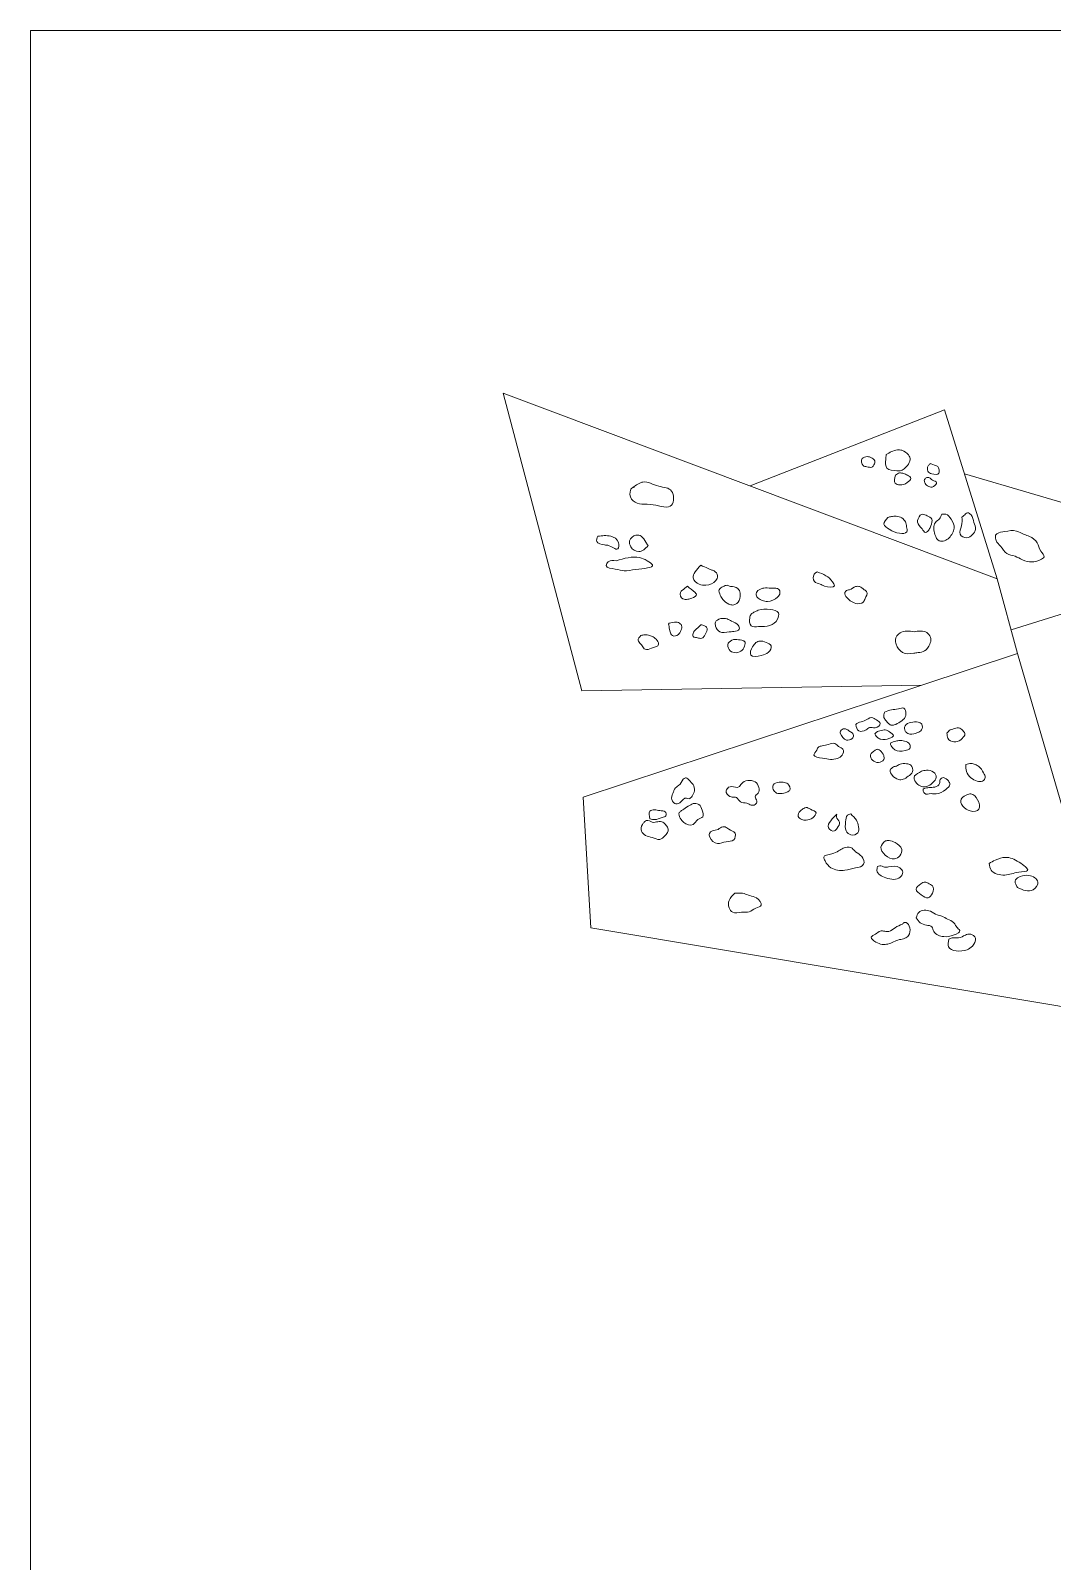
# Model space of a CAD drawing. Header units: metres. Extents: x -438 to -108, y 54494 to 54569.
# Drawn here: x -315.62 to -310.65, y 54512.36 to 54519.81 of the extents above; entities that cross this region are included whole.
import ezdxf

# ---------------------------------------------------------------- set-up
doc = ezdxf.new("R2010")
doc.units = ezdxf.units.M
doc.header["$MEASUREMENT"] = 0
doc.layers.add('text2', color=240, linetype='Continuous', lineweight=9)
picture_1 = doc.add_image_def('image3.jpeg', size_in_pixel=(1536, 1024))

msp = doc.modelspace()

# ---------------------------------------------------------------- linework, layer by layer
at = {"layer": 'text2'}
msp.add_lwpolyline([(-313.32168, 54518.04698), (-310.91722, 54517.14372), (-310.81822, 54516.77935), (-311.2835, 54516.62601), (-312.93888, 54516.59782)], close=True, dxfattribs=at)
for points in [[(-312.11965, 54517.59542), (-311.17329, 54517.96614), (-310.91722, 54517.14372)], [(-311.07623, 54517.65441), (-309.70783, 54517.25267)], [(-310.84982, 54516.89566), (-309.08512, 54517.44735), (-308.18655, 54516.43701), (-310.56503, 54515.91252), (-310.81822, 54516.77935)], [(-311.2835, 54516.62601), (-312.93319, 54516.08107), (-312.89568, 54515.44399), (-310.29349, 54515.01032), (-310.56503, 54515.91252)]]:
    msp.add_lwpolyline(points, dxfattribs=at)
for points in [[(-311.45812, 54517.74814), (-311.40352, 54517.77072), (-311.38092, 54517.76884), (-311.34891, 54517.74626), (-311.34138, 54517.72368), (-311.35456, 54517.69546), (-311.39034, 54517.66911), (-311.4054, 54517.66911), (-311.45435, 54517.68228), (-311.46, 54517.72368), (-311.45812, 54517.74814)], [(-311.54972, 54517.73837), (-311.57418, 54517.72874), (-311.56974, 54517.69467), (-311.55195, 54517.68874), (-311.52748, 54517.68726), (-311.5171, 54517.69763), (-311.5134, 54517.71837), (-311.53193, 54517.73393), (-311.53934, 54517.73689), (-311.54972, 54517.73837)], [(-311.24357, 54517.70355), (-311.25394, 54517.69318), (-311.25469, 54517.66726), (-311.23541, 54517.65466), (-311.20131, 54517.65689), (-311.20057, 54517.67392), (-311.2065, 54517.69022), (-311.22281, 54517.69689), (-311.24357, 54517.70355), (-311.24283, 54517.70281)], [(-312.69089, 54517.58733), (-312.6415, 54517.61456), (-312.56485, 54517.59414), (-312.50183, 54517.57031), (-312.50183, 54517.50222), (-312.5921, 54517.50393), (-312.68919, 54517.52265), (-312.70452, 54517.5669), (-312.69089, 54517.58733), (-312.68238, 54517.58903)], [(-311.41258, 54517.648), (-311.41406, 54517.60874), (-311.39183, 54517.60059), (-311.3555, 54517.6117), (-311.33771, 54517.63244), (-311.35402, 54517.648), (-311.37255, 54517.6554), (-311.39257, 54517.65911), (-311.41258, 54517.648)], [(-311.27248, 54517.62281), (-311.26803, 54517.608), (-311.25098, 54517.59244), (-311.2406, 54517.58948), (-311.21614, 54517.60281), (-311.21243, 54517.61096), (-311.23319, 54517.62429), (-311.24727, 54517.6354), (-311.26284, 54517.6354), (-311.27248, 54517.62281)], [(-311.08913, 54517.44421), (-311.09137, 54517.40095), (-311.09809, 54517.36067), (-311.0645, 54517.34351), (-311.03837, 54517.35843), (-311.0227, 54517.38454), (-311.03091, 54517.41736), (-311.04434, 54517.45465), (-311.06226, 54517.46435), (-311.07943, 54517.45092), (-311.08913, 54517.44421)], [(-311.44903, 54517.44211), (-311.46863, 54517.40993), (-311.44296, 54517.38427), (-311.39255, 54517.36515), (-311.35755, 54517.37168), (-311.35848, 54517.39687), (-311.36455, 54517.42065), (-311.38089, 54517.43978), (-311.40889, 54517.44817), (-311.43269, 54517.44631), (-311.44903, 54517.44211)], [(-311.29216, 54517.45391), (-311.3056, 54517.41959), (-311.2832, 54517.38603), (-311.26604, 54517.36887), (-311.24887, 54517.38305), (-311.24066, 54517.40169), (-311.23543, 54517.43451), (-311.25857, 54517.45018), (-311.27947, 54517.45764), (-311.29216, 54517.45391)], [(-311.18766, 54517.45764), (-311.19886, 54517.436), (-311.21826, 54517.41736), (-311.2205, 54517.35843), (-311.1996, 54517.32859), (-311.17422, 54517.32859), (-311.13541, 54517.36589), (-311.1272, 54517.38976), (-311.14213, 54517.43302), (-311.16751, 54517.45764), (-311.18766, 54517.45764)], [(-312.86122, 54517.35074), (-312.7982, 54517.35074), (-312.76073, 54517.3201), (-312.76413, 54517.28946), (-312.81182, 54517.30648), (-312.82886, 54517.30819), (-312.86633, 54517.32521), (-312.86122, 54517.35074)], [(-312.61595, 54517.30478), (-312.66194, 54517.27585), (-312.70111, 54517.29968), (-312.70622, 54517.32861), (-312.67556, 54517.35585), (-312.65001, 54517.35074), (-312.62787, 54517.3218), (-312.61595, 54517.30478)], [(-310.92594, 54517.35553), (-310.92261, 54517.32923), (-310.90149, 54517.30209), (-310.86982, 54517.26667), (-310.8306, 54517.2531), (-310.79515, 54517.23577), (-310.74839, 54517.22597), (-310.70917, 54517.23501), (-310.68956, 54517.25084), (-310.7054, 54517.27873), (-310.72274, 54517.31867), (-310.76046, 54517.34957), (-310.78685, 54517.35937), (-310.82381, 54517.37595), (-310.88038, 54517.37369), (-310.91884, 54517.36163), (-310.92594, 54517.35553)], [(-312.77265, 54517.23159), (-312.65853, 54517.24691), (-312.62106, 54517.23159), (-312.59551, 54517.21117), (-312.67556, 54517.18904), (-312.73347, 54517.18223), (-312.77606, 54517.19074), (-312.82034, 54517.20776), (-312.81012, 54517.22649), (-312.77265, 54517.23159)], [(-312.3604, 54517.20928), (-312.32463, 54517.19396), (-312.30931, 54517.18715), (-312.29568, 54517.18205), (-312.27865, 54517.15822), (-312.28716, 54517.13439), (-312.33485, 54517.11226), (-312.36722, 54517.11737), (-312.39788, 54517.14801), (-312.38766, 54517.17694), (-312.3604, 54517.20928)], [(-311.79413, 54517.17711), (-311.75087, 54517.15841), (-311.7193, 54517.1292), (-311.70995, 54517.10934), (-311.75788, 54517.10817), (-311.77893, 54517.11752), (-311.80699, 54517.13037), (-311.80816, 54517.16542), (-311.79413, 54517.17711)], [(-312.42513, 54517.10716), (-312.38766, 54517.07652), (-312.38084, 54517.06801), (-312.40299, 54517.04929), (-312.42342, 54517.04418), (-312.44727, 54517.04588), (-312.45919, 54517.07652), (-312.44897, 54517.08843), (-312.42513, 54517.10716)], [(-312.2161, 54517.10632), (-312.18056, 54517.09627), (-312.16782, 54517.07282), (-312.16916, 54517.05472), (-312.17251, 54517.03797), (-312.20403, 54517.01586), (-312.22348, 54517.02055), (-312.25231, 54517.04199), (-312.26505, 54517.06411), (-312.27109, 54517.09024), (-312.25097, 54517.10565), (-312.23152, 54517.11168), (-312.2161, 54517.10632)], [(-312.06992, 54517.09359), (-312.05315, 54517.09828), (-312.01962, 54517.09761), (-312.00018, 54517.09761), (-311.98207, 54517.09359), (-311.9747, 54517.07416), (-311.9861, 54517.05472), (-312.03572, 54517.03328), (-312.06187, 54517.03797), (-312.09003, 54517.06478), (-312.08266, 54517.08622), (-312.06992, 54517.09359)], [(-311.65471, 54517.0576), (-311.6056, 54517.02372), (-311.56936, 54517.02956), (-311.56, 54517.04825), (-311.55182, 54517.07863), (-311.56468, 54517.09032), (-311.58689, 54517.10551), (-311.60677, 54517.10551), (-311.636, 54517.09032), (-311.65471, 54517.08331), (-311.65939, 54517.07045), (-311.65471, 54517.0576)], [(-312.26327, 54516.95032), (-312.28901, 54516.9321), (-312.28794, 54516.91281), (-312.26756, 54516.88495), (-312.22252, 54516.88495), (-312.2, 54516.88709), (-312.17319, 54516.89781), (-312.17855, 54516.91817), (-312.21073, 54516.93746), (-312.23217, 54516.94818), (-312.26327, 54516.95032)], [(-312.10134, 54516.98033), (-312.08096, 54516.98997), (-312.02091, 54516.99426), (-311.9823, 54516.97711), (-311.98659, 54516.9471), (-312.02412, 54516.91603), (-312.07882, 54516.91067), (-312.11528, 54516.91495), (-312.12172, 54516.95353), (-312.11421, 54516.97175), (-312.10134, 54516.98033)], [(-312.65203, 54516.86726), (-312.66453, 54516.84452), (-312.66007, 54516.83516), (-312.64489, 54516.81643), (-312.63151, 54516.80038), (-312.59938, 54516.80573), (-312.57975, 54516.81242), (-312.56681, 54516.82044), (-312.57305, 54516.84363), (-312.59179, 54516.86057), (-312.60875, 54516.86815), (-312.63195, 54516.87083), (-312.65203, 54516.86726)], [(-312.51412, 54516.91206), (-312.51701, 54516.92291), (-312.48807, 54516.93158), (-312.47939, 54516.93231), (-312.45985, 54516.92435), (-312.45334, 54516.91568), (-312.45696, 54516.89181), (-312.46926, 54516.87229), (-312.4982, 54516.86723), (-312.50978, 54516.88531), (-312.51267, 54516.89832), (-312.51412, 54516.91206), (-312.5134, 54516.90989)], [(-312.36, 54516.91929), (-312.3752, 54516.90411), (-312.39546, 54516.88314), (-312.39763, 54516.86217), (-312.38098, 54516.85711), (-312.37158, 54516.85494), (-312.34987, 54516.85638), (-312.34046, 54516.86868), (-312.33395, 54516.88169), (-312.33178, 54516.90772), (-312.34191, 54516.91495), (-312.34987, 54516.91784), (-312.36, 54516.91929)], [(-311.32031, 54516.88584), (-311.39046, 54516.88), (-311.41268, 54516.84728), (-311.40917, 54516.82508), (-311.37877, 54516.78536), (-311.32381, 54516.78068), (-311.30277, 54516.78419), (-311.2712, 54516.79237), (-311.24547, 54516.82508), (-311.2408, 54516.85313), (-311.25483, 54516.87766), (-311.28055, 54516.88818), (-311.30627, 54516.88818), (-311.32031, 54516.88584)], [(-312.20154, 54516.84771), (-312.22614, 54516.82963), (-312.2218, 54516.79854), (-312.19648, 54516.78408), (-312.16464, 54516.79131), (-312.14727, 54516.81517), (-312.14727, 54516.83903), (-312.16102, 54516.84409), (-312.19141, 54516.84843), (-312.20154, 54516.84771)], [(-312.09156, 54516.83325), (-312.1082, 54516.81228), (-312.11688, 54516.77251), (-312.06551, 54516.77034), (-312.03078, 54516.78625), (-312.01703, 54516.81662), (-312.04236, 54516.83397), (-312.07275, 54516.84048), (-312.09156, 54516.83325)], [(-311.46602, 54516.49394), (-311.43231, 54516.50604), (-311.39807, 54516.51026), (-311.37173, 54516.51341), (-311.36224, 54516.48709), (-311.36488, 54516.47077), (-311.38964, 54516.44761), (-311.41914, 54516.43182), (-311.43441, 54516.43129), (-311.44864, 54516.4413), (-311.46391, 54516.45972), (-311.46865, 54516.46867), (-311.46602, 54516.49394)], [(-311.60614, 54516.43393), (-311.59139, 54516.40339), (-311.55557, 54516.40813), (-311.53872, 54516.41919), (-311.51132, 54516.41866), (-311.48709, 54516.43972), (-311.505, 54516.45656), (-311.52818, 54516.46762), (-311.56506, 54516.45182), (-311.59403, 54516.44287), (-311.60614, 54516.43393)], [(-311.36119, 54516.39655), (-311.34223, 54516.38708), (-311.30483, 54516.39497), (-311.28533, 54516.40761), (-311.28481, 54516.4355), (-311.30166, 54516.44551), (-311.33801, 54516.44393), (-311.36593, 54516.42814), (-311.36909, 54516.41497), (-311.36488, 54516.40181), (-311.36119, 54516.39655)], [(-311.16212, 54516.39129), (-311.15725, 54516.36694), (-311.128, 54516.34908), (-311.09497, 54516.35936), (-311.08414, 54516.37073), (-311.07439, 54516.38534), (-311.08522, 54516.40482), (-311.10526, 54516.41781), (-311.13396, 54516.41186), (-311.14641, 54516.40753), (-311.16212, 54516.39129)], [(-311.79466, 54516.30933), (-311.80962, 54516.28525), (-311.76808, 54516.2703), (-311.72902, 54516.26449), (-311.69496, 54516.26947), (-311.67169, 54516.28525), (-311.66837, 54516.31348), (-311.68914, 54516.32759), (-311.70825, 54516.34171), (-311.73816, 54516.33756), (-311.76974, 54516.33008), (-311.78636, 54516.3251), (-311.79466, 54516.30933)], [(-311.68253, 54516.39181), (-311.65039, 54516.35865), (-311.62405, 54516.36602), (-311.61615, 54516.38128), (-311.6388, 54516.40392), (-311.66146, 54516.4134), (-311.68042, 54516.40181), (-311.68253, 54516.39181)], [(-311.51343, 54516.38813), (-311.49763, 54516.36918), (-311.48393, 54516.36233), (-311.44073, 54516.3676), (-311.42282, 54516.37865), (-311.44232, 54516.39866), (-311.45654, 54516.40708), (-311.4813, 54516.4055), (-311.50606, 54516.39602), (-311.51343, 54516.38813)], [(-311.4302, 54516.32601), (-311.41545, 54516.31022), (-311.36541, 54516.30759), (-311.34275, 54516.31812), (-311.34328, 54516.33707), (-311.36804, 54516.35391), (-311.39543, 54516.35602), (-311.41756, 54516.35128), (-311.43757, 54516.34075), (-311.4302, 54516.32601)], [(-311.51216, 54516.3085), (-311.53376, 54516.28608), (-311.52379, 54516.26034), (-311.49554, 54516.24954), (-311.46979, 54516.26366), (-311.46979, 54516.28359), (-311.48723, 54516.30767), (-311.49804, 54516.31348), (-311.51216, 54516.3085)], [(-311.42242, 54516.22879), (-311.43821, 54516.21135), (-311.42824, 54516.18727), (-311.3975, 54516.16651), (-311.37506, 54516.16734), (-311.35097, 54516.18229), (-311.3302, 54516.20305), (-311.3385, 54516.23626), (-311.35845, 54516.2429), (-311.39002, 54516.24124), (-311.40747, 54516.23211), (-311.42242, 54516.22879)], [(-311.29613, 54516.20056), (-311.32189, 54516.17648), (-311.31773, 54516.1607), (-311.29862, 54516.13828), (-311.2604, 54516.13247), (-311.23215, 54516.14991), (-311.21387, 54516.17731), (-311.22716, 54516.20222), (-311.26206, 54516.21135), (-311.28616, 54516.20637), (-311.29613, 54516.20056)], [(-311.06951, 54516.23963), (-311.06734, 54516.20554), (-311.04513, 54516.17469), (-311.01481, 54516.15846), (-310.98881, 54516.15846), (-310.97582, 54516.17686), (-310.9834, 54516.1985), (-311.00723, 54516.23043), (-311.02456, 54516.23909), (-311.04351, 54516.2445), (-311.06951, 54516.23963)], [(-312.44511, 54516.16843), (-312.46777, 54516.13773), (-312.48791, 54516.12012), (-312.49295, 54516.10603), (-312.50252, 54516.07633), (-312.48691, 54516.04966), (-312.46173, 54516.05318), (-312.42949, 54516.07633), (-312.41741, 54516.07231), (-312.4028, 54516.0859), (-312.39122, 54516.11106), (-312.39776, 54516.14226), (-312.4164, 54516.1629), (-312.43151, 54516.17447), (-312.44511, 54516.16843)], [(-312.22452, 54516.12918), (-312.2366, 54516.11106), (-312.21847, 54516.08388), (-312.19531, 54516.08036), (-312.18624, 54516.07835), (-312.1671, 54516.05721), (-312.13588, 54516.05167), (-312.11473, 54516.04161), (-312.09609, 54516.04412), (-312.08753, 54516.06124), (-312.09508, 54516.08288), (-312.08149, 54516.10049), (-312.07746, 54516.12767), (-312.09508, 54516.15484), (-312.13185, 54516.16139), (-312.16156, 54516.14579), (-312.17466, 54516.13018), (-312.21092, 54516.13169), (-312.22452, 54516.12918)], [(-311.97849, 54516.15311), (-312.00789, 54516.13924), (-312.00952, 54516.12374), (-311.99727, 54516.10415), (-311.94174, 54516.10497), (-311.92622, 54516.11476), (-311.93684, 54516.14495), (-311.95889, 54516.15311), (-311.97849, 54516.15311)], [(-311.17814, 54516.17648), (-311.15488, 54516.15987), (-311.14823, 54516.14243), (-311.16734, 54516.11835), (-311.2147, 54516.09594), (-311.23963, 54516.0976), (-311.2712, 54516.09926), (-311.27702, 54516.11919), (-311.25562, 54516.12644), (-311.2363, 54516.12832), (-311.20722, 54516.13496), (-311.19808, 54516.14659), (-311.19476, 54516.16651), (-311.17814, 54516.17648)], [(-312.45316, 54516.01544), (-312.46475, 54516.00537), (-312.45971, 54515.97769), (-312.44309, 54515.95706), (-312.39776, 54515.9475), (-312.3746, 54515.97115), (-312.35042, 54515.98474), (-312.35294, 54516.01695), (-312.36906, 54516.04463), (-312.37762, 54516.04865), (-312.39071, 54516.05016), (-312.41438, 54516.0406), (-312.44309, 54516.02248), (-312.45316, 54516.01544)], [(-311.07114, 54516.08899), (-311.09335, 54516.07005), (-311.0484, 54516.01323), (-311.00616, 54516.02243), (-311.01266, 54516.06789), (-311.04569, 54516.09657), (-311.06519, 54516.0917), (-311.07114, 54516.08899)], [(-312.60788, 54515.97536), (-312.60788, 54516.01175), (-312.58493, 54516.01887), (-312.55959, 54516.01491), (-312.53268, 54516.00938), (-312.52951, 54515.99039), (-312.54851, 54515.9809), (-312.58413, 54515.9714), (-312.60788, 54515.97536)], [(-311.85844, 54516.02581), (-311.87559, 54516.01357), (-311.8862, 54515.98663), (-311.86824, 54515.97195), (-311.84782, 54515.96868), (-311.81516, 54515.98011), (-311.79882, 54516.00459), (-311.82659, 54516.02173), (-311.84782, 54516.02989), (-311.85844, 54516.02581)], [(-311.6975, 54515.99789), (-311.72772, 54515.96607), (-311.73834, 54515.93098), (-311.70894, 54515.91629), (-311.69669, 54515.92934), (-311.68525, 54515.95954), (-311.69995, 54515.98484), (-311.6975, 54515.99789)], [(-311.63054, 54515.99871), (-311.60277, 54515.96852), (-311.59215, 54515.93669), (-311.59624, 54515.90731), (-311.62972, 54515.8967), (-311.65259, 54515.91629), (-311.65504, 54515.96036), (-311.64605, 54515.99218), (-311.63054, 54515.99871)], [(-312.63559, 54515.95875), (-312.6443, 54515.94767), (-312.64905, 54515.91445), (-312.62926, 54515.89467), (-312.59601, 54515.88359), (-312.55959, 54515.87489), (-312.53505, 54515.89151), (-312.51922, 54515.92552), (-312.52872, 54515.94293), (-312.54455, 54515.95875), (-312.56909, 54515.96112), (-312.59601, 54515.95875), (-312.62372, 54515.96745), (-312.63559, 54515.95875)], [(-312.27605, 54515.92255), (-312.31822, 54515.90391), (-312.31579, 54515.88527), (-312.27929, 54515.85528), (-312.23631, 54515.86339), (-312.19981, 54515.87311), (-312.19332, 54515.90472), (-312.22414, 54515.92417), (-312.24198, 54515.93552), (-312.26469, 54515.93146), (-312.27605, 54515.92255)], [(-311.68934, 54515.81917), (-311.722, 54515.80448), (-311.76202, 54515.78816), (-311.75549, 54515.77021), (-311.7269, 54515.73675), (-311.65912, 54515.72451), (-311.60685, 54515.73593), (-311.56765, 54515.75389), (-311.57664, 54515.79224), (-311.60685, 54515.81509), (-311.62972, 54515.8355), (-311.66647, 54515.83223), (-311.68934, 54515.81917)], [(-311.4614, 54515.86801), (-311.48345, 54515.83781), (-311.46222, 54515.79864), (-311.4173, 54515.77987), (-311.39117, 54515.79538), (-311.38218, 54515.82639), (-311.41485, 54515.85985), (-311.44343, 54515.86964), (-311.4614, 54515.86801)], [(-310.95669, 54515.75771), (-310.94684, 54515.7249), (-310.88063, 54515.70139), (-310.81278, 54515.71506), (-310.76955, 54515.72381), (-310.81059, 54515.76373), (-310.8768, 54515.78724), (-310.92714, 54515.77412), (-310.95669, 54515.75771)], [(-311.49978, 54515.74233), (-311.50305, 54515.72275), (-311.45976, 54515.68847), (-311.38953, 54515.69092), (-311.37728, 54515.7154), (-311.39117, 54515.73662), (-311.44588, 54515.7407), (-311.46548, 54515.73988), (-311.48916, 54515.74641), (-311.49978, 54515.74233)], [(-310.8188, 54515.64069), (-310.74274, 54515.62976), (-310.71921, 54515.66694), (-310.76353, 54515.69975), (-310.80512, 54515.69374), (-310.8281, 54515.67842), (-310.82427, 54515.64944), (-310.8188, 54515.64069)], [(-312.19416, 54515.61337), (-312.22254, 54515.57771), (-312.22254, 54515.54205), (-312.2047, 54515.52017), (-312.16253, 54515.52098), (-312.12441, 54515.5226), (-312.09278, 54515.54043), (-312.06601, 54515.55502), (-312.08872, 54515.58987), (-312.12197, 54515.60121), (-312.14874, 54515.61094), (-312.1828, 54515.61337), (-312.19416, 54515.61337)], [(-311.28979, 54515.65888), (-311.31184, 54515.63195), (-311.28734, 54515.60583), (-311.25304, 54515.59033), (-311.23262, 54515.61399), (-311.23262, 54515.64908), (-311.25386, 54515.66133), (-311.26774, 54515.66704), (-311.28979, 54515.65888)], [(-311.31182, 54515.49381), (-311.29875, 54515.51992), (-311.2424, 54515.52482), (-311.20974, 54515.50768), (-311.18687, 54515.50197), (-311.1591, 54515.48647), (-311.1297, 54515.47096), (-311.1199, 54515.45627), (-311.10684, 54515.43995), (-311.09949, 54515.43179), (-311.12725, 54515.40975), (-311.17789, 54515.40159), (-311.22607, 54515.42689), (-311.23587, 54515.44893), (-311.262, 54515.4579), (-311.29222, 54515.46933), (-311.31182, 54515.49381)], [(-311.37847, 54515.46199), (-311.41472, 54515.44485), (-311.44412, 54515.42689), (-311.46453, 54515.42771), (-311.48658, 54515.42852), (-311.51026, 54515.41383), (-311.53068, 54515.39914), (-311.50863, 54515.37548), (-311.44902, 54515.36569), (-311.39348, 54515.3869), (-311.36735, 54515.39343), (-311.34857, 54515.40731), (-311.34285, 54515.44403), (-311.36082, 54515.47014), (-311.36735, 54515.47096), (-311.37847, 54515.46199)], [(-311.15339, 54515.38854), (-311.1542, 54515.35263), (-311.06437, 54515.33794), (-311.03824, 54515.35589), (-311.02354, 54515.39343), (-311.04641, 54515.41383), (-311.07254, 54515.40894), (-311.1052, 54515.39588), (-311.13705, 54515.39506), (-311.15339, 54515.38854)]]:
    msp.add_spline(points, degree=3, dxfattribs=at)

# ---------------------------------------------------------------- pictures from other files: only their frames are drawn
image = msp.add_image(picture_1, insert=(-315.62165, 54504.90928), size_in_units=(22.35385, 14.90257), dxfattribs=dict(at, fade=67))
image.dxf.flags = 7

doc.saveas('drawing.dxf')
